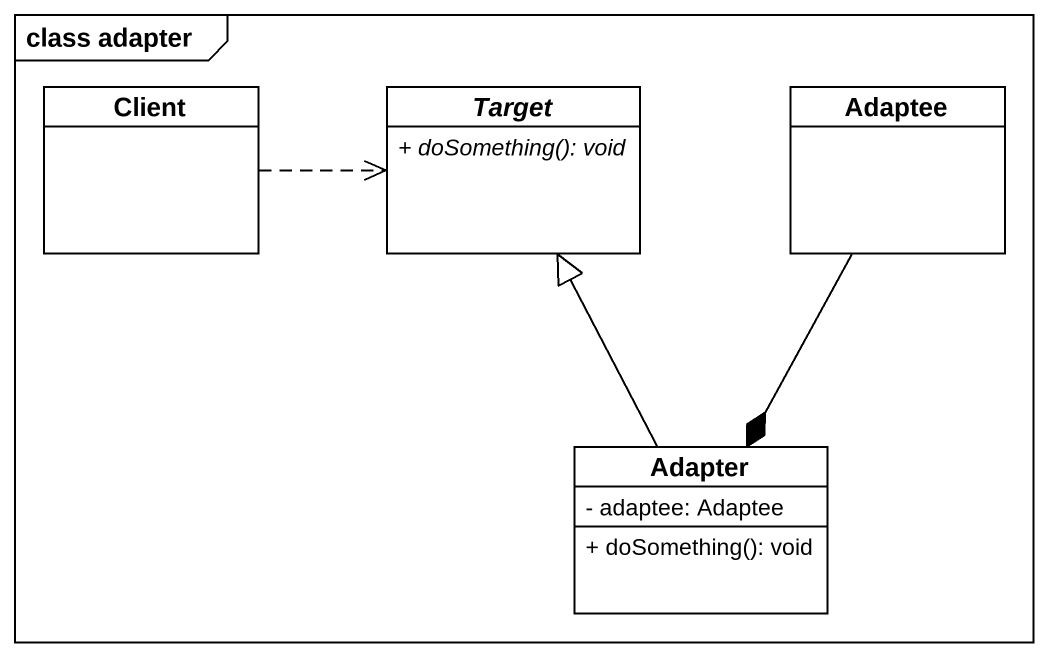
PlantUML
@startuml
mainframe class adapter
hide circle
hide empty members
skinparam classAttributeIconSize 0
class Client
abstract class Target {
  {abstract} + doSomething(): void
}
class Adaptee
class Adapter {
  - adaptee: Adaptee
  + doSomething(): void
}
Client .right.> Target
Adaptee --* Adapter
Adapter -up-|> Target
@enduml
